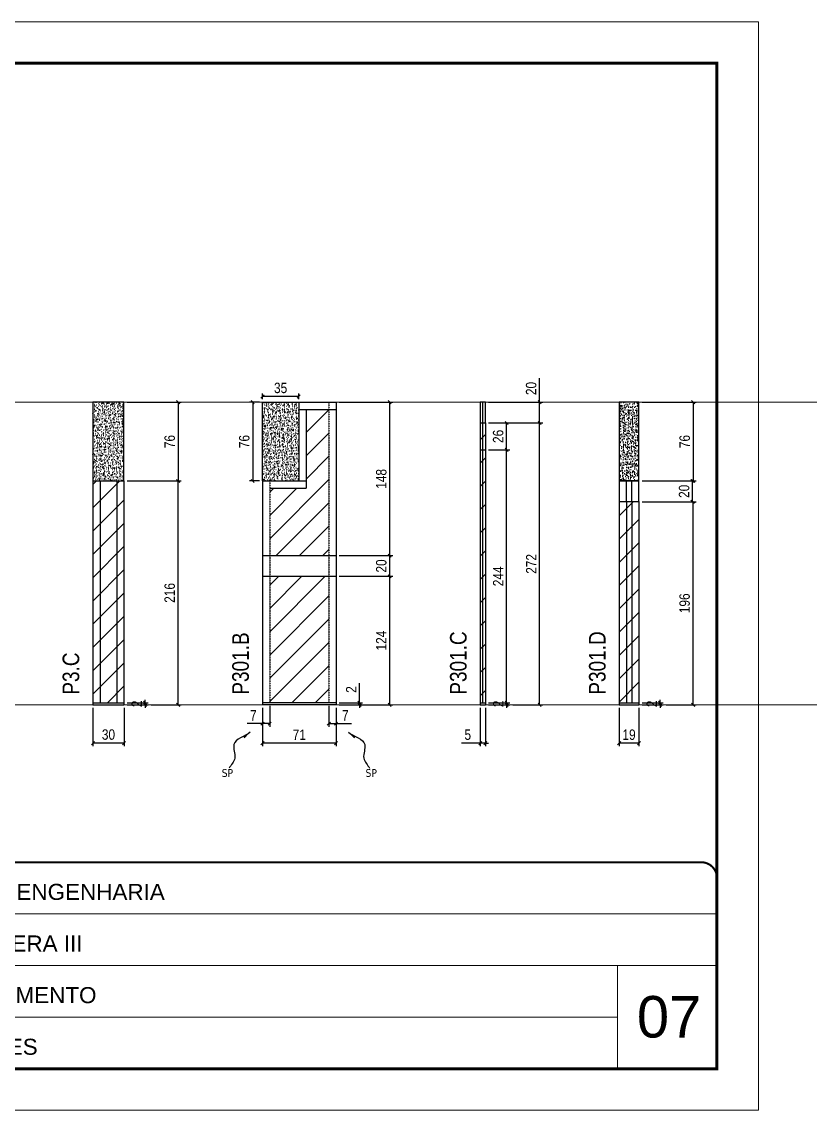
# Model space of a CAD drawing. Extents: x 2296 to 12463, y 760 to 16806.
# Drawn here: x 6843 to 7603, y 14543 to 15593 of the extents above; entities that cross this region are included whole.
import ezdxf

# ---------------------------------------------------------------- set-up
doc = ezdxf.new("R2010")
doc.units = 0
for name, pattern in [('CONTINUO', [0]), ('DASHED', [0.75, 0.5, -0.25]), ('HIDDEN', [0.375, 0.25, -0.125])]:
    doc.linetypes.add(name, pattern=pattern)
for name, color, linetype, lineweight in [('CARIMBO', 255, 'Continuous', 9), ('Folhas', 255, 'Continuous', 9), ('Hachura', 251, 'Continuous', 9), ('SARRAFO DE PRESSAO', 251, 'DASHED', 9)]:
    doc.layers.add(name, color=color, linetype=linetype, lineweight=lineweight)
for name, color, linetype in [('COTA', 241, 'Continuous'), ('NOMENCLATURA', 7, 'Continuous'), ('Painéis', 200, 'Continuous'), ('SARR_2.2x7', 40, 'Continuous'), ('SARR_EDITAR', 141, 'Continuous'), ('texto', 7, 'Continuous')]:
    doc.layers.add(name, color=color, linetype=linetype)
doc.styles.add('ARIAL', font='arial.ttf')
doc.styles.add('ARIAL_NARROW', font='ARIALN.TTF', dxfattribs={"height": 0.2})
doc.styles.add('COTA TECNICA', font='techl___.ttf', dxfattribs={"height": 10})
doc.styles.add('COTA TECNICA-50', font='techl___.ttf', dxfattribs={"height": 10})
doc.styles.get("Standard").update_dxf_attribs({"font": 'arial.ttf'})
doc.styles.add('Tecnologia', font='')
doc.styles.get('Tecnologia').set_extended_font_data('Forgotten Futurist')
doc.dimstyles.new('COTA PAINEL-50', dxfattribs={"dimtxt": 10, "dimasz": 3, "dimexe": 3, "dimexo": 3, "dimgap": 3, "dimtad": 1, "dimdec": 1, "dimzin": 12, "dimdsep": 46, "dimtxsty": 'COTA TECNICA-50', "dimblk1": 'OBLIQUE', "dimblk2": 'OBLIQUE', "dimsah": 1, "dimcen": 0.9, "dimclrd": 4, "dimclre": 4, "dimclrt": 240, "dimadec": 1, "dimazin": 3, "dimtfac": 1, "dimtdec": 1, "dimtmove": 0, "dimatfit": 3, "dimfxl": 1, "dimtolj": 1, "dimtzin": 12, "dimarcsym": 0})
doc.dimstyles.new('PAINEL', dxfattribs={"dimtxt": 10, "dimasz": 3, "dimexe": 3, "dimexo": 3, "dimgap": 3, "dimtad": 1, "dimdec": 1, "dimzin": 12, "dimdsep": 46, "dimtxsty": 'COTA TECNICA', "dimblk1": 'OBLIQUE', "dimblk2": 'OBLIQUE', "dimsah": 1, "dimcen": 0.9, "dimclrd": 4, "dimclre": 4, "dimclrt": 240, "dimadec": 1, "dimazin": 3, "dimtfac": 1, "dimtdec": 1, "dimtmove": 0, "dimatfit": 3, "dimfxl": 1, "dimtolj": 1, "dimtzin": 12, "dimarcsym": 0})
doc.dimstyles.get("Standard").update_dxf_attribs({"dimtxt": 0.18, "dimasz": 0.18, "dimexe": 0.18, "dimexo": 0.0625, "dimgap": 0.09, "dimtad": 0, "dimtih": 1, "dimtoh": 1, "dimdec": 4, "dimzin": 0, "dimdsep": 46, "dimtxsty": 'Standard', "dimcen": 0.09, "dimadec": 0, "dimazin": 0, "dimtfac": 1, "dimtdec": 4, "dimtofl": 0, "dimtmove": 0, "dimatfit": 3, "dimfxl": 1, "dimtolj": 1, "dimtzin": 0, "dimarcsym": 0})

# ---------------------------------------------------------------- blocks, each defined once
blk = doc.blocks.new('9999999999')
at = {"color": 30, "linetype": 'CONTINUO'}
for p, q in [((98564.6, 34230.2), (98564.6, 34429.4)), ((98564.6, 34379.6), (99584, 34379.6)), ((98564.6, 34329.8), (99488, 34329.8)), ((99584, 34329.8), (99488, 34329.8)), ((99488, 34329.8), (99488, 34230.2)), ((98564.6, 34280), (99488, 34280))]:
    blk.add_line(p, q, dxfattribs=at)
at = {"color": 30, "linetype": 'CONTINUO', "const_width": 2}
blk.add_lwpolyline([(99584, 34230.2), (99584, 34414.4, 0.414214), (99569, 34429.4), (98229, 34429.4, 0.414214), (98214, 34414.4), (98214, 34245.2, 0.414214), (98229, 34230.2), (99584, 34230.2)], format="xyb", dxfattribs=at)
at = {"layer": 'Folhas'}
blk.add_lwpolyline([(98139, 34190.2), (99624, 34190.2), (99624, 35240.2), (98139, 35240.2)], close=True, dxfattribs=at)
at = {"layer": 'Folhas', "color": 30, "const_width": 3}
blk.add_lwpolyline([(98214, 34230.2), (99584, 34230.2), (99584, 35200.2), (98214, 35200.2)], close=True, dxfattribs=at)
at = {"color": 7, "linetype": 'Continuous', "ltscale": 5, "style": 'ARIAL'}
for s, height, p in [('UNITÁ ENGENHARIA', 15.483, (98837.7, 34393.1)), ('ITAQUERA III', 15.483, (98837.7, 34343.3)), ('1°PAVIMENTO', 15.483, (98837.7, 34293.5)), ('NOVA SISTEMAS CONSTRUTIVOS', 11.059, (98263.2, 34267.2)), ('PILARES', 15.48, (98837.7, 34243.7))]:
    blk.add_text(s, height=height, dxfattribs=at).set_placement(p)
at = {"layer": 'Folhas', "color": 7, "style": 'Tecnologia', "width": 1.5}
for s, p in [('CLIENTE:', (98573.7, 34397.2)), ('OBRA:', (98573.7, 34347.3)), ('PAVIMENTO:', (98573.7, 34297.5)), ('PROJETO:', (98573.7, 34247.7))]:
    blk.add_text(s, height=14, dxfattribs=at).set_placement(p)
blk = doc.blocks.new('_Oblique')
at = {"color": 0, "linetype": 'ByBlock', "lineweight": -2}
blk.add_line((-0.5, -0.5), (0.5, 0.5), dxfattribs=at)
blk = doc.blocks.new('*D1479')
at = {"layer": 'COTA', "color": 4, "lineweight": -2, "transparency": 16777216}
for p, q in [((6944.7, 14935.6), (6965, 14935.6)), ((6944.7, 14933.6), (6965, 14933.6)), ((6962, 14935.6), (6962, 14938.6)), ((6962, 14933.6), (6962, 14935.6)), ((6962, 14933.6), (6962, 14930.6))]:
    blk.add_line(p, q, dxfattribs=at)
at = {"layer": 'Defpoints', "color": 0, "transparency": 16777216}
for p in [(6941.7, 14935.6), (6941.7, 14933.6), (6962, 14935.6)]:
    blk.add_point(p, dxfattribs=at)
at = {"layer": 'COTA', "color": 4, "lineweight": -2, "transparency": 16777216, "xscale": 3, "yscale": 3, "zscale": 3}
for p, rotation in [((6962, 14935.6), 270), ((6962, 14933.6), 90)]:
    blk.add_blockref('_Oblique', p, dxfattribs=dict(at, rotation=rotation))
at = {"layer": 'COTA', "color": 240, "transparency": 16777216, "insert": (6954, 14934.6), "char_height": 10, "attachment_point": 5, "rotation": 90, "style": 'COTA TECNICA-50'}
blk.add_mtext('\\A1;2', dxfattribs=at)
blk = doc.blocks.new('*D1480')
at = {"layer": 'COTA', "color": 4, "linetype": 'ByBlock', "lineweight": -2, "transparency": 16777216}
for p, q in [((6944.7, 15149.6), (6996.9, 15149.6)), ((6993.9, 14933.6), (6993.9, 15149.6)), ((6968, 14933.6), (6996.9, 14933.6))]:
    blk.add_line(p, q, dxfattribs=at)
at = {"layer": 'Defpoints', "color": 0, "linetype": 'ByBlock', "transparency": 16777216}
for p in [(6941.7, 15149.6), (6993.9, 15149.6), (6965, 14933.6)]:
    blk.add_point(p, dxfattribs=at)
at = {"layer": 'COTA', "color": 4, "linetype": 'ByBlock', "lineweight": -2, "transparency": 16777216, "xscale": 3, "yscale": 3, "zscale": 3}
for p, rotation in [((6993.9, 15149.6), 90), ((6993.9, 14933.6), 270)]:
    blk.add_blockref('_Oblique', p, dxfattribs=dict(at, rotation=rotation))
at = {"layer": 'COTA', "color": 240, "linetype": 'ByBlock', "transparency": 16777216, "insert": (6985.8, 15041.6), "char_height": 10, "attachment_point": 5, "rotation": 90, "style": 'COTA TECNICA'}
blk.add_mtext('\\A1;216', dxfattribs=at)
blk = doc.blocks.new('*D1501')
at = {"layer": 'COTA', "color": 4, "linetype": 'ByBlock', "lineweight": -2, "transparency": 16777216}
for p, q in [((6911.7, 14930.6), (6911.7, 14893.7)), ((6941.7, 14930.6), (6941.7, 14893.7)), ((6941.7, 14896.7), (6911.7, 14896.7))]:
    blk.add_line(p, q, dxfattribs=at)
at = {"layer": 'Defpoints', "color": 0, "linetype": 'ByBlock', "transparency": 16777216}
for p in [(6911.7, 14933.6), (6941.7, 14933.6), (6911.7, 14896.7)]:
    blk.add_point(p, dxfattribs=at)
at = {"layer": 'COTA', "color": 4, "linetype": 'ByBlock', "lineweight": -2, "transparency": 16777216, "xscale": 3, "yscale": 3, "zscale": 3, "rotation": 180}
blk.add_blockref('_Oblique', (6911.7, 14896.7), dxfattribs=at)
at = {"layer": 'COTA', "color": 4, "linetype": 'ByBlock', "lineweight": -2, "transparency": 16777216, "xscale": 3, "yscale": 3, "zscale": 3}
blk.add_blockref('_Oblique', (6941.7, 14896.7), dxfattribs=at)
at = {"layer": 'COTA', "color": 240, "linetype": 'ByBlock', "transparency": 16777216, "insert": (6926.7, 14904.9), "char_height": 10, "attachment_point": 5, "style": 'COTA TECNICA'}
blk.add_mtext('\\A1;30', dxfattribs=at)
blk = doc.blocks.new('*D1502')
at = {"layer": 'COTA', "color": 4, "lineweight": -2, "transparency": 16777216}
for p, q in [((6944.7, 15225.6), (6996.9, 15225.6)), ((6993.9, 15225.6), (6993.9, 15149.6)), ((6944.7, 15149.6), (6996.9, 15149.6))]:
    blk.add_line(p, q, dxfattribs=at)
at = {"layer": 'Defpoints', "color": 0, "transparency": 16777216}
for p in [(6941.7, 15225.6), (6941.7, 15149.6), (6993.9, 15149.6)]:
    blk.add_point(p, dxfattribs=at)
at = {"layer": 'COTA', "color": 4, "lineweight": -2, "transparency": 16777216, "xscale": 3, "yscale": 3, "zscale": 3}
for p, rotation in [((6993.9, 15225.6), 90), ((6993.9, 15149.6), 270)]:
    blk.add_blockref('_Oblique', p, dxfattribs=dict(at, rotation=rotation))
at = {"layer": 'COTA', "color": 240, "transparency": 16777216, "insert": (6985.8, 15187.6), "char_height": 10, "attachment_point": 5, "rotation": 90, "style": 'COTA TECNICA'}
blk.add_mtext('\\A1;76', dxfattribs=at)
blk = doc.blocks.new('*D1481')
at = {"layer": 'COTA', "color": 4, "lineweight": -2, "transparency": 16777216}
for p, q in [((7168.8, 14935.6), (7168.8, 14954.5)), ((7149.2, 14935.6), (7171.8, 14935.6)), ((7149.2, 14933.6), (7171.8, 14933.6)), ((7168.8, 14933.6), (7168.8, 14935.6)), ((7168.8, 14933.6), (7168.8, 14930.6))]:
    blk.add_line(p, q, dxfattribs=at)
at = {"layer": 'Defpoints', "color": 0, "transparency": 16777216}
for p in [(7146.2, 14935.6), (7146.2, 14933.6), (7168.8, 14933.6)]:
    blk.add_point(p, dxfattribs=at)
at = {"layer": 'COTA', "color": 4, "lineweight": -2, "transparency": 16777216, "xscale": 3, "yscale": 3, "zscale": 3}
for p, rotation in [((7168.8, 14935.6), 270), ((7168.8, 14933.6), 90)]:
    blk.add_blockref('_Oblique', p, dxfattribs=dict(at, rotation=rotation))
at = {"layer": 'COTA', "color": 240, "transparency": 16777216, "insert": (7160.8, 14948.4), "char_height": 10, "attachment_point": 5, "rotation": 90, "style": 'COTA TECNICA-50'}
blk.add_mtext('\\A1;2', dxfattribs=at)
blk = doc.blocks.new('*D1482')
at = {"layer": 'COTA', "color": 4, "linetype": 'ByBlock', "lineweight": -2, "transparency": 16777216}
for p, q in [((7149.2, 15057.6), (7200.9, 15057.6)), ((7197.9, 14933.6), (7197.9, 15057.6)), ((7149.2, 14933.6), (7200.9, 14933.6))]:
    blk.add_line(p, q, dxfattribs=at)
at = {"layer": 'Defpoints', "color": 0, "linetype": 'ByBlock', "transparency": 16777216}
for p in [(7146.2, 15057.6), (7197.9, 15057.6), (7146.2, 14933.6)]:
    blk.add_point(p, dxfattribs=at)
at = {"layer": 'COTA', "color": 4, "linetype": 'ByBlock', "lineweight": -2, "transparency": 16777216, "xscale": 3, "yscale": 3, "zscale": 3}
for p, rotation in [((7197.9, 15057.6), 90), ((7197.9, 14933.6), 270)]:
    blk.add_blockref('_Oblique', p, dxfattribs=dict(at, rotation=rotation))
at = {"layer": 'COTA', "color": 240, "linetype": 'ByBlock', "transparency": 16777216, "insert": (7189.8, 14995.6), "char_height": 10, "attachment_point": 5, "rotation": 90, "style": 'COTA TECNICA'}
blk.add_mtext('\\A1;124', dxfattribs=at)
blk = doc.blocks.new('*D1503')
at = {"layer": 'COTA', "color": 4, "linetype": 'ByBlock', "lineweight": -2, "transparency": 16777216}
for p, q in [((7149.2, 15225.6), (7200.9, 15225.6)), ((7197.9, 15077.6), (7197.9, 15225.6)), ((7149.2, 15077.6), (7200.9, 15077.6))]:
    blk.add_line(p, q, dxfattribs=at)
at = {"layer": 'Defpoints', "color": 0, "linetype": 'ByBlock', "transparency": 16777216}
for p in [(7146.2, 15225.6), (7197.9, 15225.6), (7146.2, 15077.6)]:
    blk.add_point(p, dxfattribs=at)
at = {"layer": 'COTA', "color": 4, "linetype": 'ByBlock', "lineweight": -2, "transparency": 16777216, "xscale": 3, "yscale": 3, "zscale": 3}
for p, rotation in [((7197.9, 15225.6), 90), ((7197.9, 15077.6), 270)]:
    blk.add_blockref('_Oblique', p, dxfattribs=dict(at, rotation=rotation))
at = {"layer": 'COTA', "color": 240, "linetype": 'ByBlock', "transparency": 16777216, "insert": (7189.8, 15151.6), "char_height": 10, "attachment_point": 5, "rotation": 90, "style": 'COTA TECNICA'}
blk.add_mtext('\\A1;148', dxfattribs=at)
blk = doc.blocks.new('*D1504')
at = {"layer": 'COTA', "color": 4, "linetype": 'ByBlock', "lineweight": -2, "transparency": 16777216}
for p, q in [((7075.2, 14930.6), (7075.2, 14893.7)), ((7146.2, 14930.6), (7146.2, 14893.7)), ((7146.2, 14896.7), (7075.2, 14896.7))]:
    blk.add_line(p, q, dxfattribs=at)
at = {"layer": 'Defpoints', "color": 0, "linetype": 'ByBlock', "transparency": 16777216}
for p in [(7075.2, 14933.6), (7146.2, 14933.6), (7075.2, 14896.7)]:
    blk.add_point(p, dxfattribs=at)
at = {"layer": 'COTA', "color": 4, "linetype": 'ByBlock', "lineweight": -2, "transparency": 16777216, "xscale": 3, "yscale": 3, "zscale": 3, "rotation": 180}
blk.add_blockref('_Oblique', (7075.2, 14896.7), dxfattribs=at)
at = {"layer": 'COTA', "color": 4, "linetype": 'ByBlock', "lineweight": -2, "transparency": 16777216, "xscale": 3, "yscale": 3, "zscale": 3}
blk.add_blockref('_Oblique', (7146.2, 14896.7), dxfattribs=at)
at = {"layer": 'COTA', "color": 240, "linetype": 'ByBlock', "transparency": 16777216, "insert": (7110.7, 14904.8), "char_height": 10, "attachment_point": 5, "style": 'COTA TECNICA'}
blk.add_mtext('\\A1;71', dxfattribs=at)
blk = doc.blocks.new('*D1483')
at = {"layer": 'COTA', "color": 4, "lineweight": -2, "transparency": 16777216}
for p, q in [((7082.2, 14932.6), (7082.2, 14912.5)), ((7075.2, 14930.6), (7075.2, 14912.5)), ((7075.2, 14915.5), (7060.5, 14915.5)), ((7082.2, 14915.5), (7075.2, 14915.5))]:
    blk.add_line(p, q, dxfattribs=at)
at = {"layer": 'Defpoints', "color": 0, "transparency": 16777216}
for p in [(7075.2, 14933.6), (7082.2, 14935.6), (7075.2, 14915.5)]:
    blk.add_point(p, dxfattribs=at)
at = {"layer": 'COTA', "color": 4, "lineweight": -2, "transparency": 16777216, "xscale": 3, "yscale": 3, "zscale": 3, "rotation": 180}
blk.add_blockref('_Oblique', (7075.2, 14915.5), dxfattribs=at)
at = {"layer": 'COTA', "color": 4, "lineweight": -2, "transparency": 16777216, "xscale": 3, "yscale": 3, "zscale": 3}
blk.add_blockref('_Oblique', (7082.2, 14915.5), dxfattribs=at)
at = {"layer": 'COTA', "color": 240, "transparency": 16777216, "insert": (7066.4, 14923.5), "char_height": 10, "attachment_point": 5, "style": 'COTA TECNICA-50'}
blk.add_mtext('\\A1;7', dxfattribs=at)
blk = doc.blocks.new('*D1505')
at = {"layer": 'COTA', "color": 4, "lineweight": -2, "transparency": 16777216}
for p, q in [((7072.2, 15225.6), (7062.8, 15225.6)), ((7065.8, 15225.6), (7065.8, 15149.6)), ((7072.2, 15149.6), (7062.8, 15149.6))]:
    blk.add_line(p, q, dxfattribs=at)
at = {"layer": 'Defpoints', "color": 0, "transparency": 16777216}
for p in [(7075.2, 15225.6), (7065.8, 15149.6), (7075.2, 15149.6)]:
    blk.add_point(p, dxfattribs=at)
at = {"layer": 'COTA', "color": 4, "lineweight": -2, "transparency": 16777216, "xscale": 3, "yscale": 3, "zscale": 3}
for p, rotation in [((7065.8, 15225.6), 90), ((7065.8, 15149.6), 270)]:
    blk.add_blockref('_Oblique', p, dxfattribs=dict(at, rotation=rotation))
at = {"layer": 'COTA', "color": 240, "transparency": 16777216, "insert": (7057.7, 15187.6), "char_height": 10, "attachment_point": 5, "rotation": 90, "style": 'COTA TECNICA'}
blk.add_mtext('\\A1;76', dxfattribs=at)
blk = doc.blocks.new('*D1506')
at = {"layer": 'COTA', "color": 4, "lineweight": -2, "transparency": 16777216}
for p, q in [((7075.2, 15228.6), (7075.2, 15234.1)), ((7110.2, 15231.1), (7075.2, 15231.1)), ((7110.2, 15228.6), (7110.2, 15234.1))]:
    blk.add_line(p, q, dxfattribs=at)
at = {"layer": 'Defpoints', "color": 0, "transparency": 16777216}
for p in [(7075.2, 15231.1), (7075.2, 15225.6), (7110.2, 15225.6)]:
    blk.add_point(p, dxfattribs=at)
at = {"layer": 'COTA', "color": 4, "lineweight": -2, "transparency": 16777216, "xscale": 3, "yscale": 3, "zscale": 3, "rotation": 180}
blk.add_blockref('_Oblique', (7075.2, 15231.1), dxfattribs=at)
at = {"layer": 'COTA', "color": 4, "lineweight": -2, "transparency": 16777216, "xscale": 3, "yscale": 3, "zscale": 3}
blk.add_blockref('_Oblique', (7110.2, 15231.1), dxfattribs=at)
at = {"layer": 'COTA', "color": 240, "transparency": 16777216, "insert": (7092.7, 15239.3), "char_height": 10, "attachment_point": 5, "style": 'COTA TECNICA'}
blk.add_mtext('\\A1;35', dxfattribs=at)
blk = doc.blocks.new('*D1461')
at = {"layer": 'COTA', "color": 4, "lineweight": -2, "transparency": 16777216}
for p, q in [((7139.2, 14932.6), (7139.2, 14912.5)), ((7146.2, 14930.6), (7146.2, 14912.5)), ((7139.2, 14915.5), (7146.2, 14915.5)), ((7146.2, 14915.5), (7161, 14915.5))]:
    blk.add_line(p, q, dxfattribs=at)
at = {"layer": 'Defpoints', "color": 0, "transparency": 16777216}
for p in [(7139.2, 14935.6), (7146.2, 14933.6), (7146.2, 14915.5)]:
    blk.add_point(p, dxfattribs=at)
at = {"layer": 'COTA', "color": 4, "lineweight": -2, "transparency": 16777216, "xscale": 3, "yscale": 3, "zscale": 3, "rotation": 180}
blk.add_blockref('_Oblique', (7139.2, 14915.5), dxfattribs=at)
at = {"layer": 'COTA', "color": 4, "lineweight": -2, "transparency": 16777216, "xscale": 3, "yscale": 3, "zscale": 3}
blk.add_blockref('_Oblique', (7146.2, 14915.5), dxfattribs=at)
at = {"layer": 'COTA', "color": 240, "transparency": 16777216, "insert": (7155.1, 14923.5), "char_height": 10, "attachment_point": 5, "style": 'COTA TECNICA-50'}
blk.add_mtext('\\A1;7', dxfattribs=at)
blk = doc.blocks.new('*D1462')
at = {"layer": 'COTA', "color": 4, "lineweight": -2, "transparency": 16777216}
for p, q in [((7441.2, 14935.6), (7461.6, 14935.6)), ((7441.2, 14933.6), (7461.6, 14933.6)), ((7458.6, 14935.6), (7458.6, 14938.6)), ((7458.6, 14933.6), (7458.6, 14935.6)), ((7458.6, 14933.6), (7458.6, 14930.6))]:
    blk.add_line(p, q, dxfattribs=at)
at = {"layer": 'Defpoints', "color": 0, "transparency": 16777216}
for p in [(7438.2, 14935.6), (7438.2, 14933.6), (7458.6, 14935.6)]:
    blk.add_point(p, dxfattribs=at)
at = {"layer": 'COTA', "color": 4, "lineweight": -2, "transparency": 16777216, "xscale": 3, "yscale": 3, "zscale": 3}
for p, rotation in [((7458.6, 14935.6), 270), ((7458.6, 14933.6), 90)]:
    blk.add_blockref('_Oblique', p, dxfattribs=dict(at, rotation=rotation))
at = {"layer": 'COTA', "color": 240, "transparency": 16777216, "insert": (7450.6, 14934.6), "char_height": 10, "attachment_point": 5, "rotation": 90, "style": 'COTA TECNICA-50'}
blk.add_mtext('\\A1;2', dxfattribs=at)
blk = doc.blocks.new('*D1463')
at = {"layer": 'COTA', "color": 4, "linetype": 'ByBlock', "lineweight": -2, "transparency": 16777216}
for p, q in [((7441.2, 15129.6), (7493.5, 15129.6)), ((7490.5, 14933.6), (7490.5, 15129.6)), ((7464.6, 14933.6), (7493.5, 14933.6))]:
    blk.add_line(p, q, dxfattribs=at)
at = {"layer": 'Defpoints', "color": 0, "linetype": 'ByBlock', "transparency": 16777216}
for p in [(7438.2, 15129.6), (7490.5, 15129.6), (7461.6, 14933.6)]:
    blk.add_point(p, dxfattribs=at)
at = {"layer": 'COTA', "color": 4, "linetype": 'ByBlock', "lineweight": -2, "transparency": 16777216, "xscale": 3, "yscale": 3, "zscale": 3}
for p, rotation in [((7490.5, 15129.6), 90), ((7490.5, 14933.6), 270)]:
    blk.add_blockref('_Oblique', p, dxfattribs=dict(at, rotation=rotation))
at = {"layer": 'COTA', "color": 240, "linetype": 'ByBlock', "transparency": 16777216, "insert": (7482.3, 15031.6), "char_height": 10, "attachment_point": 5, "rotation": 90, "style": 'COTA TECNICA'}
blk.add_mtext('\\A1;196', dxfattribs=at)
blk = doc.blocks.new('*D1484')
at = {"layer": 'COTA', "color": 4, "linetype": 'ByBlock', "lineweight": -2, "transparency": 16777216}
for p, q in [((7419.2, 14930.6), (7419.2, 14893.7)), ((7438.2, 14930.6), (7438.2, 14893.7)), ((7438.2, 14896.7), (7419.2, 14896.7))]:
    blk.add_line(p, q, dxfattribs=at)
at = {"layer": 'Defpoints', "color": 0, "linetype": 'ByBlock', "transparency": 16777216}
for p in [(7419.2, 14933.6), (7438.2, 14933.6), (7419.2, 14896.7)]:
    blk.add_point(p, dxfattribs=at)
at = {"layer": 'COTA', "color": 4, "linetype": 'ByBlock', "lineweight": -2, "transparency": 16777216, "xscale": 3, "yscale": 3, "zscale": 3, "rotation": 180}
blk.add_blockref('_Oblique', (7419.2, 14896.7), dxfattribs=at)
at = {"layer": 'COTA', "color": 4, "linetype": 'ByBlock', "lineweight": -2, "transparency": 16777216, "xscale": 3, "yscale": 3, "zscale": 3}
blk.add_blockref('_Oblique', (7438.2, 14896.7), dxfattribs=at)
at = {"layer": 'COTA', "color": 240, "linetype": 'ByBlock', "transparency": 16777216, "insert": (7428.7, 14904.8), "char_height": 10, "attachment_point": 5, "style": 'COTA TECNICA'}
blk.add_mtext('\\A1;19', dxfattribs=at)
blk = doc.blocks.new('*D1485')
at = {"layer": 'COTA', "color": 4, "lineweight": -2, "transparency": 16777216}
for p, q in [((7441.2, 15225.6), (7493.5, 15225.6)), ((7490.5, 15225.6), (7490.5, 15149.6)), ((7441.2, 15149.6), (7493.5, 15149.6))]:
    blk.add_line(p, q, dxfattribs=at)
at = {"layer": 'Defpoints', "color": 0, "transparency": 16777216}
for p in [(7438.2, 15225.6), (7438.2, 15149.6), (7490.5, 15149.6)]:
    blk.add_point(p, dxfattribs=at)
at = {"layer": 'COTA', "color": 4, "lineweight": -2, "transparency": 16777216, "xscale": 3, "yscale": 3, "zscale": 3}
for p, rotation in [((7490.5, 15225.6), 90), ((7490.5, 15149.6), 270)]:
    blk.add_blockref('_Oblique', p, dxfattribs=dict(at, rotation=rotation))
at = {"layer": 'COTA', "color": 240, "transparency": 16777216, "insert": (7482.4, 15187.6), "char_height": 10, "attachment_point": 5, "rotation": 90, "style": 'COTA TECNICA'}
blk.add_mtext('\\A1;76', dxfattribs=at)
blk = doc.blocks.new('*D1464')
at = {"layer": 'COTA', "color": 4, "lineweight": -2, "transparency": 16777216}
for p, q in [((7293.2, 14935.6), (7313.6, 14935.6)), ((7293.2, 14933.6), (7313.6, 14933.6)), ((7310.6, 14935.6), (7310.6, 14938.6)), ((7310.6, 14933.6), (7310.6, 14935.6)), ((7310.6, 14933.6), (7310.6, 14930.6))]:
    blk.add_line(p, q, dxfattribs=at)
at = {"layer": 'Defpoints', "color": 0, "transparency": 16777216}
for p in [(7290.2, 14935.6), (7290.2, 14933.6), (7310.6, 14935.6)]:
    blk.add_point(p, dxfattribs=at)
at = {"layer": 'COTA', "color": 4, "lineweight": -2, "transparency": 16777216, "xscale": 3, "yscale": 3, "zscale": 3}
for p, rotation in [((7310.6, 14935.6), 270), ((7310.6, 14933.6), 90)]:
    blk.add_blockref('_Oblique', p, dxfattribs=dict(at, rotation=rotation))
at = {"layer": 'COTA', "color": 240, "transparency": 16777216, "insert": (7302.6, 14934.6), "char_height": 10, "attachment_point": 5, "rotation": 90, "style": 'COTA TECNICA-50'}
blk.add_mtext('\\A1;2', dxfattribs=at)
blk = doc.blocks.new('*D1465')
at = {"layer": 'COTA', "color": 4, "linetype": 'ByBlock', "lineweight": -2, "transparency": 16777216}
for p, q in [((7312.9, 15205.6), (7345.4, 15205.6)), ((7342.4, 14933.6), (7342.4, 15205.6)), ((7316.6, 14933.6), (7345.4, 14933.6))]:
    blk.add_line(p, q, dxfattribs=at)
at = {"layer": 'Defpoints', "color": 0, "linetype": 'ByBlock', "transparency": 16777216}
for p in [(7309.9, 15205.6), (7342.4, 15205.6), (7313.6, 14933.6)]:
    blk.add_point(p, dxfattribs=at)
at = {"layer": 'COTA', "color": 4, "linetype": 'ByBlock', "lineweight": -2, "transparency": 16777216, "xscale": 3, "yscale": 3, "zscale": 3}
for p, rotation in [((7342.4, 15205.6), 90), ((7342.4, 14933.6), 270)]:
    blk.add_blockref('_Oblique', p, dxfattribs=dict(at, rotation=rotation))
at = {"layer": 'COTA', "color": 240, "linetype": 'ByBlock', "transparency": 16777216, "insert": (7334.4, 15069.6), "char_height": 10, "attachment_point": 5, "rotation": 90, "style": 'COTA TECNICA'}
blk.add_mtext('\\A1;272', dxfattribs=at)
blk = doc.blocks.new('*D1486')
at = {"layer": 'COTA', "color": 4, "linetype": 'ByBlock', "lineweight": -2, "transparency": 16777216}
for p, q in [((7293.2, 15179.6), (7313.6, 15179.6)), ((7310.6, 14935.6), (7310.6, 15179.6)), ((7293.2, 14935.6), (7313.6, 14935.6))]:
    blk.add_line(p, q, dxfattribs=at)
at = {"layer": 'Defpoints', "color": 0, "linetype": 'ByBlock', "transparency": 16777216}
for p in [(7290.2, 15179.6), (7310.6, 15179.6), (7290.2, 14935.6)]:
    blk.add_point(p, dxfattribs=at)
at = {"layer": 'COTA', "color": 4, "linetype": 'ByBlock', "lineweight": -2, "transparency": 16777216, "xscale": 3, "yscale": 3, "zscale": 3}
for p, rotation in [((7310.6, 15179.6), 90), ((7310.6, 14935.6), 270)]:
    blk.add_blockref('_Oblique', p, dxfattribs=dict(at, rotation=rotation))
at = {"layer": 'COTA', "color": 240, "linetype": 'ByBlock', "transparency": 16777216, "insert": (7302.5, 15057.6), "char_height": 10, "attachment_point": 5, "rotation": 90, "style": 'COTA TECNICA'}
blk.add_mtext('\\A1;244', dxfattribs=at)
blk = doc.blocks.new('*D1487')
at = {"layer": 'COTA', "color": 4, "linetype": 'ByBlock', "lineweight": -2, "transparency": 16777216}
for p, q in [((7285.2, 14930.6), (7285.2, 14893.7)), ((7290.2, 14930.6), (7290.2, 14893.7)), ((7285.2, 14896.7), (7267.1, 14896.7)), ((7290.2, 14896.7), (7285.2, 14896.7)), ((7290.2, 14896.7), (7293.2, 14896.7))]:
    blk.add_line(p, q, dxfattribs=at)
at = {"layer": 'Defpoints', "color": 0, "linetype": 'ByBlock', "transparency": 16777216}
for p in [(7285.2, 14933.6), (7290.2, 14933.6), (7285.2, 14896.7)]:
    blk.add_point(p, dxfattribs=at)
at = {"layer": 'COTA', "color": 4, "linetype": 'ByBlock', "lineweight": -2, "transparency": 16777216, "xscale": 3, "yscale": 3, "zscale": 3}
blk.add_blockref('_Oblique', (7285.2, 14896.7), dxfattribs=at)
at = {"layer": 'COTA', "color": 4, "linetype": 'ByBlock', "lineweight": -2, "transparency": 16777216, "xscale": 3, "yscale": 3, "zscale": 3, "rotation": 180}
blk.add_blockref('_Oblique', (7290.2, 14896.7), dxfattribs=at)
at = {"layer": 'COTA', "color": 240, "linetype": 'ByBlock', "transparency": 16777216, "insert": (7273.2, 14904.8), "char_height": 10, "attachment_point": 5, "style": 'COTA TECNICA'}
blk.add_mtext('\\A1;5', dxfattribs=at)
blk = doc.blocks.new('*D1488')
at = {"layer": 'COTA', "color": 4, "linetype": 'ByBlock', "lineweight": -2, "transparency": 16777216}
for p, q in [((7293.2, 15205.6), (7313.6, 15205.6)), ((7310.6, 15179.6), (7310.6, 15205.6)), ((7293.2, 15179.6), (7313.6, 15179.6))]:
    blk.add_line(p, q, dxfattribs=at)
at = {"layer": 'Defpoints', "color": 0, "linetype": 'ByBlock', "transparency": 16777216}
for p in [(7290.2, 15205.6), (7310.6, 15205.6), (7290.2, 15179.6)]:
    blk.add_point(p, dxfattribs=at)
at = {"layer": 'COTA', "color": 4, "linetype": 'ByBlock', "lineweight": -2, "transparency": 16777216, "xscale": 3, "yscale": 3, "zscale": 3}
for p, rotation in [((7310.6, 15205.6), 90), ((7310.6, 15179.6), 270)]:
    blk.add_blockref('_Oblique', p, dxfattribs=dict(at, rotation=rotation))
at = {"layer": 'COTA', "color": 240, "linetype": 'ByBlock', "transparency": 16777216, "insert": (7302.5, 15192.6), "char_height": 10, "attachment_point": 5, "rotation": 90, "style": 'COTA TECNICA'}
blk.add_mtext('\\A1;26', dxfattribs=at)
blk = doc.blocks.new('*D1510')
at = {"layer": 'COTA', "color": 4, "lineweight": -2, "transparency": 16777216}
for p, q in [((7149.2, 15077.6), (7200.9, 15077.6)), ((7197.9, 15057.6), (7197.9, 15077.6)), ((7149.2, 15057.6), (7200.9, 15057.6))]:
    blk.add_line(p, q, dxfattribs=at)
at = {"layer": 'Defpoints', "color": 0, "transparency": 16777216}
for p in [(7146.2, 15077.6), (7197.9, 15077.6), (7146.2, 15057.6)]:
    blk.add_point(p, dxfattribs=at)
at = {"layer": 'COTA', "color": 4, "lineweight": -2, "transparency": 16777216, "xscale": 3, "yscale": 3, "zscale": 3}
for p, rotation in [((7197.9, 15077.6), 90), ((7197.9, 15057.6), 270)]:
    blk.add_blockref('_Oblique', p, dxfattribs=dict(at, rotation=rotation))
at = {"layer": 'COTA', "color": 240, "transparency": 16777216, "insert": (7189.8, 15067.6), "char_height": 10, "attachment_point": 5, "rotation": 90, "style": 'COTA TECNICA'}
blk.add_mtext('\\A1;20', dxfattribs=at)
blk = doc.blocks.new('*D1511')
at = {"layer": 'COTA', "color": 4, "lineweight": -2, "transparency": 16777216}
for p, q in [((7441.2, 15149.6), (7492.9, 15149.6)), ((7489.9, 15129.6), (7489.9, 15149.6)), ((7441.2, 15129.6), (7492.9, 15129.6))]:
    blk.add_line(p, q, dxfattribs=at)
at = {"layer": 'Defpoints', "color": 0, "transparency": 16777216}
for p in [(7438.2, 15149.6), (7489.9, 15149.6), (7438.2, 15129.6)]:
    blk.add_point(p, dxfattribs=at)
at = {"layer": 'COTA', "color": 4, "lineweight": -2, "transparency": 16777216, "xscale": 3, "yscale": 3, "zscale": 3}
for p, rotation in [((7489.9, 15149.6), 90), ((7489.9, 15129.6), 270)]:
    blk.add_blockref('_Oblique', p, dxfattribs=dict(at, rotation=rotation))
at = {"layer": 'COTA', "color": 240, "transparency": 16777216, "insert": (7481.8, 15139.6), "char_height": 10, "attachment_point": 5, "rotation": 90, "style": 'COTA TECNICA'}
blk.add_mtext('\\A1;20', dxfattribs=at)
blk = doc.blocks.new('*D1512')
at = {"layer": 'COTA', "color": 4, "lineweight": -2, "transparency": 16777216}
for p, q in [((7342.4, 15225.6), (7342.4, 15248.9)), ((7293.2, 15225.6), (7345.4, 15225.6)), ((7342.4, 15205.6), (7342.4, 15225.6)), ((7293.2, 15205.6), (7345.4, 15205.6))]:
    blk.add_line(p, q, dxfattribs=at)
at = {"layer": 'Defpoints', "color": 0, "transparency": 16777216}
for p in [(7290.2, 15225.6), (7342.4, 15225.6), (7290.2, 15205.6)]:
    blk.add_point(p, dxfattribs=at)
at = {"layer": 'COTA', "color": 4, "lineweight": -2, "transparency": 16777216, "xscale": 3, "yscale": 3, "zscale": 3}
for p, rotation in [((7342.4, 15225.6), 90), ((7342.4, 15205.6), 270)]:
    blk.add_blockref('_Oblique', p, dxfattribs=dict(at, rotation=rotation))
at = {"layer": 'COTA', "color": 240, "transparency": 16777216, "insert": (7334.3, 15238.8), "char_height": 10, "attachment_point": 5, "rotation": 90, "style": 'COTA TECNICA'}
blk.add_mtext('\\A1;20', dxfattribs=at)

msp = doc.modelspace()

# ---------------------------------------------------------------- hatches: boundary and pattern name
at = {"layer": 'COTA'}
h = msp.add_hatch(dxfattribs=at)
h.set_pattern_fill('AR-CONC', color=256, scale=0.03)
h.set_pattern_definition([(50, (1216.6224, -60), (5.4655401, -0.4781726), [0.5715, -6.2865]), (355, (1216.6224, -60), (-1.0573026, 5.7317054), [0.4572, -5.0292175]), (100.451445, (1217.078, -60.04), (4.4082374, 5.2535326), [0.4857003, -5.3427073]), (46.1842, (1216.6224, -58.476), (8.1323712, -1.2612698), [0.85725, -9.42975]), (96.63556, (1217.3, -58.581), (7.122124, 7.4227837), [0.7285507, -8.0140682]), (351.18415, (1216.622, -58.476), (7.122124, 7.4227837), [0.685799, -7.543792]), (21, (1217.3844, -58.857), (4.5484317, -3.067956), [0.5715, -6.2865]), (326, (1217.3844, -58.857), (1.8540609, 5.525639), [0.4572, -5.0292]), (71.451445, (1217.7634, -59.1127), (6.4024926, 2.457683), [0.4857003, -5.3426981]), (37.5, (1216.6224, -60), (0.0926581, 2.53665117), [0, -4.96824, 0, -5.1054, 0, -5.04825]), (7.5, (1216.6224, -60), (2.00458988, 3.00541724), [0, -2.91084, 0, -4.85394, 0, -1.92405]), (327.5, (1214.923, -60), (4.06771786, -0.17186232), [0, -1.905, 0, -5.9436, 0, -7.8867]), (317.5, (1214.161, -60), (4.44387544, 0.7627947), [0, -2.4765, 0, -3.94716, 0, -5.6007])])
h.paths.add_polyline_path([(6941.65, 15225.65), (6911.65, 15225.65), (6911.65, 15149.65), (6941.65, 15149.65)])
h = msp.add_hatch(dxfattribs=at)
h.set_pattern_fill('AR-CONC', color=256, scale=0.03)
h.set_pattern_definition([(50, (-6.669, 3465.7253), (5.46554, -0.4781726), [0.5715, -6.2865]), (355, (-6.669, 3465.7253), (-1.0573026, 5.7317054), [0.4572, -5.0292175]), (100.451445, (-6.2134, 3465.6855), (4.4082374, 5.2535326), [0.4857003, -5.3427073]), (46.1842, (-6.669, 3467.249), (8.1323712, -1.26127), [0.85725, -9.42975]), (96.63556, (-5.991, 3467.144), (7.122124, 7.4227837), [0.7285507, -8.014068]), (351.18415, (-6.669, 3467.249), (7.122124, 7.4227837), [0.685799, -7.543792]), (21, (-5.907, 3466.8683), (4.5484317, -3.067956), [0.5715, -6.2865]), (326, (-5.907, 3466.8683), (1.8540609, 5.525639), [0.4572, -5.0292]), (71.451445, (-5.528, 3466.6127), (6.4024926, 2.457683), [0.4857003, -5.3426981]), (37.5, (-6.669, 3465.7253), (0.0926581, 2.53665117), [0, -4.96824, 0, -5.1054, 0, -5.04825]), (7.5, (-6.669, 3465.7253), (2.0045899, 3.00541724), [0, -2.91084, 0, -4.85394, 0, -1.92405]), (327.5, (-8.3682, 3465.7253), (4.06771786, -0.17186232), [0, -1.905, 0, -5.9436, 0, -7.8867]), (317.5, (-9.13, 3465.7253), (4.4438754, 0.7627947), [0, -2.4765, 0, -3.94716, 0, -5.6007])])
h.paths.add_polyline_path([(7075.23, 15149.65), (7110.23, 15149.65), (7110.23, 15225.65), (7075.23, 15225.65)])
h = msp.add_hatch(dxfattribs=at)
h.set_pattern_fill('AR-CONC', color=256, scale=0.03)
h.set_pattern_definition([(50, (1713.21, -40), (5.4655401, -0.4781726), [0.5715, -6.2865]), (355, (1713.21, -40), (-1.0573026, 5.7317054), [0.4572, -5.0292175]), (100.451445, (1713.6655, -40.04), (4.4082374, 5.2535326), [0.4857003, -5.3427073]), (46.1842, (1713.21, -38.476), (8.1323712, -1.2612698), [0.85725, -9.42975]), (96.63556, (1713.888, -38.581), (7.122124, 7.4227837), [0.7285507, -8.0140682]), (351.18415, (1713.21, -38.476), (7.122124, 7.4227837), [0.685799, -7.543792]), (21, (1713.972, -38.857), (4.5484317, -3.067956), [0.5715, -6.2865]), (326, (1713.972, -38.857), (1.8540609, 5.525639), [0.4572, -5.0292]), (71.451445, (1714.351, -39.1127), (6.4024926, 2.457683), [0.4857003, -5.3426981]), (37.5, (1713.21, -40), (0.0926581, 2.53665117), [0, -4.96824, 0, -5.1054, 0, -5.04825]), (7.5, (1713.21, -40), (2.00458988, 3.00541724), [0, -2.91084, 0, -4.85394, 0, -1.92405]), (327.5, (1711.5108, -40), (4.06771786, -0.17186232), [0, -1.905, 0, -5.9436, 0, -7.8867]), (317.5, (1710.7488, -40), (4.44387544, 0.7627947), [0, -2.4765, 0, -3.94716, 0, -5.6007])])
h.paths.add_polyline_path([(7438.24, 15225.65), (7419.24, 15225.65), (7419.24, 15149.65), (7438.24, 15149.65)])
at = {"layer": 'Hachura', "linetype": 'ByBlock'}
h = msp.add_hatch(dxfattribs=at)
h.set_pattern_fill('ANSI31', color=256, scale=5)
h.set_pattern_definition([(45, (-20.169, 6891.45), (-11.22532, 11.22532), [])])
h.paths.add_polyline_path([(7082.23, 14935.65), (7139.23, 14935.65), (7139.23, 15057.65), (7082.23, 15057.65)])
h.paths.add_polyline_path([(7139.23, 15218.65), (7117.23, 15218.65), (7117.23, 15149.65), (7117.23, 15142.65), (7082.23, 15142.65), (7082.23, 15077.65), (7139.23, 15077.65)])
h = msp.add_hatch(dxfattribs=at)
h.set_pattern_fill('ANSI31', color=256, scale=5)
h.set_pattern_definition([(45, (-125.39, 3445.725), (-11.22532, 11.22532), [])])
h.paths.add_polyline_path([(7287.71, 14935.65), (7290.21, 14935.65), (7290.21, 15179.65), (7287.71, 15179.65)])
h.paths.add_polyline_path([(7287.71, 15179.65), (7285.21, 15179.65), (7285.21, 14935.65), (7287.71, 14935.65)])
h.paths.add_polyline_path([(7285.21, 15179.65), (7287.71, 15179.65), (7287.71, 15205.65), (7285.21, 15205.65)])
h.paths.add_polyline_path([(7287.71, 15179.65), (7290.21, 15179.65), (7290.21, 15205.65), (7287.71, 15205.65)])
h = msp.add_hatch(dxfattribs=at)
h.set_pattern_fill('ANSI31', color=256, scale=5)
h.set_pattern_definition([(45, (-6.669, 3445.725), (-11.22532, 11.22532), [])])
h.paths.add_polyline_path([(6941.65, 15149.65), (6934.65, 15149.65), (6934.65, 14935.65), (6941.65, 14935.65)])
h.paths.add_polyline_path([(6934.65, 15149.65), (6918.65, 15149.65), (6918.65, 14935.65), (6934.65, 14935.65)])
h.paths.add_polyline_path([(6911.65, 14935.65), (6918.65, 14935.65), (6918.65, 15149.65), (6911.65, 15149.65)])
h = msp.add_hatch(dxfattribs=at)
h.set_pattern_fill('ANSI31', color=256, scale=5)
h.set_pattern_definition([(45, (149.337, 3445.725), (-11.22532, 11.22532), [])])
h.paths.add_polyline_path([(7438.24, 15129.65), (7431.24, 15129.65), (7431.24, 14935.65), (7438.24, 14935.65)])
h.paths.add_polyline_path([(7426.24, 14935.65), (7431.24, 14935.65), (7431.24, 15129.65), (7426.24, 15129.65)])
h.paths.add_polyline_path([(7419.24, 14935.65), (7426.24, 14935.65), (7426.24, 15129.65), (7419.24, 15129.65)])

# ---------------------------------------------------------------- linework, layer by layer
at = {"layer": 'CARIMBO', "color": 3}
for p, q in [((4483.39, 15225.65), (9625.18, 15225.65)), ((4483.39, 14933.65), (9625.18, 14933.65))]:
    msp.add_line(p, q, dxfattribs=at)
at = {"layer": 'COTA'}
for p, q in [((7075.23, 15149.65), (7075.23, 15225.65)), ((7075.23, 15225.65), (7110.23, 15225.65)), ((7110.23, 15149.65), (7117.23, 15149.65)), ((7117.23, 15149.65), (7117.23, 15142.65))]:
    msp.add_line(p, q, dxfattribs=at)
for points in [[(6911.65, 15149.65), (6941.65, 15149.65), (6941.65, 15225.65), (6911.65, 15225.65)], [(7419.24, 15149.65), (7438.24, 15149.65), (7438.24, 15225.65), (7419.24, 15225.65)]]:
    msp.add_lwpolyline(points, close=True, dxfattribs=at)
at = {"layer": 'Painéis'}
for p, q in [((7110.23, 15225.65), (7146.23, 15225.65)), ((7110.23, 15225.65), (7110.23, 15149.65)), ((7146.23, 15225.65), (7146.23, 14933.65)), ((7285.21, 15205.65), (7290.21, 15205.65)), ((7285.21, 15205.65), (7285.21, 14933.65)), ((7290.21, 15205.65), (7290.21, 14933.65)), ((7285.21, 15179.65), (7290.21, 15179.65)), ((6911.65, 15149.65), (6941.65, 15149.65)), ((6911.65, 15149.65), (6911.65, 14933.65)), ((6941.65, 15149.65), (6941.65, 14933.65)), ((7075.23, 15149.65), (7075.23, 14933.65)), ((7075.23, 15149.65), (7110.23, 15149.65)), ((7419.24, 15129.65), (7438.24, 15129.65)), ((7419.24, 15129.65), (7419.24, 14933.65)), ((7438.24, 15129.65), (7438.24, 14933.65)), ((7075.23, 15077.65), (7146.23, 15077.65)), ((7075.23, 15057.65), (7146.23, 15057.65)), ((6911.65, 14935.65), (6941.65, 14935.65)), ((6911.65, 14933.65), (6941.65, 14933.65)), ((7146.23, 14935.65), (7075.23, 14935.65)), ((7146.23, 14933.65), (7075.23, 14933.65)), ((7285.21, 14935.65), (7290.21, 14935.65)), ((7285.21, 14933.65), (7290.21, 14933.65)), ((7419.24, 14935.65), (7438.24, 14935.65)), ((7419.24, 14933.65), (7438.24, 14933.65))]:
    msp.add_line(p, q, dxfattribs=at)
for points in [[(7285.21, 15205.65), (7290.21, 15205.65), (7290.21, 15225.65), (7285.21, 15225.65)], [(7419.24, 15129.65), (7438.24, 15129.65), (7438.24, 15149.65), (7419.24, 15149.65)]]:
    msp.add_lwpolyline(points, close=True, dxfattribs=at)
at = {"layer": 'SARR_2.2x7', "linetype": 'HIDDEN'}
for p, q in [((7139.23, 15225.65), (7139.23, 15077.65)), ((7082.23, 15149.65), (7082.23, 15077.65)), ((7082.23, 15077.65), (7082.23, 15057.65)), ((7139.23, 15077.65), (7139.23, 15057.65)), ((7082.23, 15057.65), (7082.23, 14935.65)), ((7139.23, 15057.65), (7139.23, 14935.65))]:
    msp.add_line(p, q, dxfattribs=at)
at = {"layer": 'SARR_2.2x7'}
for p, q in [((7110.23, 15218.65), (7146.23, 15218.65)), ((7117.23, 15218.65), (7117.23, 15149.65)), ((6918.65, 15149.65), (6918.65, 14935.65)), ((6934.65, 15149.65), (6934.65, 14935.65)), ((7082.23, 15142.65), (7117.23, 15142.65)), ((7426.24, 15129.65), (7426.24, 15149.65)), ((7431.24, 15129.65), (7431.24, 15149.65)), ((7426.24, 15129.65), (7426.24, 14935.65)), ((7431.24, 15129.65), (7431.24, 14935.65))]:
    msp.add_line(p, q, dxfattribs=at)
at = {"layer": 'SARR_EDITAR'}
for p, q in [((7287.71, 15205.65), (7287.71, 15225.65)), ((7287.71, 14935.65), (7287.71, 15205.65))]:
    msp.add_line(p, q, dxfattribs=at)

# ---------------------------------------------------------------- block references
at = {"layer": 'SARRAFO DE PRESSAO', "color": 6, "linetype": 'ByBlock'}
msp.add_blockref('9999999999', (-92070.59, -19647.64), dxfattribs=at)

# ---------------------------------------------------------------- texts
at = {"layer": 'CARIMBO', "style": 'ARIAL'}
msp.add_text('07', height=40, dxfattribs=at).set_placement((7436.25, 14612.71))
at = {"layer": 'NOMENCLATURA', "style": 'ARIAL_NARROW'}
for s, p in [('P301.B', (7062.06, 14943.42)), ('P301.C', (7272.03, 14943.42)), ('P301.D', (7406.06, 14943.42)), ('P3.C', (6898.48, 14943.42))]:
    msp.add_text(s, height=16, rotation=90, dxfattribs=at).set_placement(p)
at = {"layer": 'texto', "color": 0, "char_height": 7.5, "attachment_point": 5}
for insert in [(7041.4, 14867.84), (7180.07, 14867.84)]:
    msp.add_mtext('{\\fTahoma|b0|i0|c0|p34;\\C4;SP}', dxfattribs=dict(at, insert=insert))

# ---------------------------------------------------------------- dimensions: what is measured, and where the dimension line sits
at = {"layer": 'COTA'}
for base, p1, p2, angle, dimstyle, picture, middle in [((7342.44, 15225.65), (7290.21, 15205.65), (7290.21, 15225.65), 90, 'PAINEL', '*D1512', (7334.34, 15238.75)), ((6993.89, 15149.65), (6941.65, 15225.65), (6941.65, 15149.65), 90, 'PAINEL', '*D1502', (6985.78, 15187.65)), ((7065.77, 15149.65), (7075.23, 15225.65), (7075.23, 15149.65), 90, 'PAINEL', '*D1505', (7057.67, 15187.65)), ((7490.47, 15149.65), (7438.24, 15225.65), (7438.24, 15149.65), 90, 'PAINEL', '*D1485', (7482.37, 15187.65)), ((7146.23, 14915.47), (7139.23, 14935.65), (7146.23, 14933.65), 180, 'COTA PAINEL-50', '*D1461', (7155.1, 14923.54))]:
    dim = msp.add_linear_dim(base=base, p1=p1, p2=p2, angle=angle, dimstyle=dimstyle, dxfattribs=at)
    dim.commit()
    dim.dimension.update_dxf_attribs({"geometry": picture, "text_midpoint": middle})
for base, p1, p2, dimstyle, picture, middle in [((7075.23, 15231.07), (7110.23, 15225.65), (7075.23, 15225.65), 'PAINEL', '*D1506', (7092.73, 15239.29)), ((7075.23, 14915.47), (7082.23, 14935.65), (7075.23, 14933.65), 'COTA PAINEL-50', '*D1483', (7066.37, 14923.54))]:
    dim = msp.add_linear_dim(base=base, p1=p1, p2=p2, dimstyle=dimstyle, dxfattribs=at)
    dim.commit()
    dim.dimension.update_dxf_attribs({"geometry": picture, "text_midpoint": middle})
at = {"layer": 'COTA', "linetype": 'ByBlock'}
for base, p1, p2, override, picture, middle in [((7197.9, 15225.65), (7146.23, 15077.65), (7146.23, 15225.65), {"dimarcsym": 2}, '*D1503', (7189.8, 15151.65)), ((7310.55, 15205.65), (7290.21, 15179.65), (7290.21, 15205.65), {"dimarcsym": 2}, '*D1488', (7302.45, 15192.65)), ((7310.55, 15179.65), (7290.21, 14935.65), (7290.21, 15179.65), {"dimarcsym": 1}, '*D1486', (7302.48, 15057.65)), ((7197.9, 15057.65), (7146.23, 14933.65), (7146.23, 15057.65), {"dimarcsym": 1}, '*D1482', (7189.82, 14995.65))]:
    dim = msp.add_linear_dim(base=base, p1=p1, p2=p2, angle=90, dimstyle='PAINEL', override=override, dxfattribs=at)
    dim.commit()
    dim.dimension.update_dxf_attribs({"geometry": picture, "text_midpoint": middle})
at = {"layer": 'COTA', "color": 3, "linetype": 'ByBlock'}
for base, p1, p2, picture, middle in [((7342.44, 15205.65), (7313.55, 14933.65), (7309.88, 15205.65), '*D1465', (7334.37, 15069.65)), ((6993.89, 15149.65), (6965, 14933.65), (6941.65, 15149.65), '*D1480', (6985.78, 15041.65)), ((7490.47, 15129.65), (7461.59, 14933.65), (7438.24, 15129.65), '*D1463', (7482.34, 15031.65))]:
    dim = msp.add_linear_dim(base=base, p1=p1, p2=p2, angle=90, dimstyle='PAINEL', override={"dimarcsym": 1}, dxfattribs=at)
    dim.commit()
    dim.dimension.update_dxf_attribs({"geometry": picture, "text_midpoint": middle})
at = {"layer": 'COTA'}
for base, p1, p2, dimstyle, picture, middle in [((7489.9, 15149.65), (7438.24, 15129.65), (7438.24, 15149.65), 'PAINEL', '*D1511', (7489.9, 15139.65)), ((7197.9, 15077.65), (7146.23, 15057.65), (7146.23, 15077.65), 'PAINEL', '*D1510', (7197.9, 15067.65)), ((7168.76, 14933.65), (7146.23, 14935.65), (7146.23, 14933.65), 'COTA PAINEL-50', '*D1481', (7168.76, 14948.39)), ((6962, 14935.65), (6941.65, 14933.65), (6941.65, 14935.65), 'COTA PAINEL-50', '*D1479', (6962, 14934.65)), ((7310.55, 14935.65), (7290.21, 14933.65), (7290.21, 14935.65), 'COTA PAINEL-50', '*D1464', (7310.55, 14934.65)), ((7458.59, 14935.65), (7438.24, 14933.65), (7438.24, 14935.65), 'COTA PAINEL-50', '*D1462', (7458.59, 14934.65))]:
    dim = msp.add_linear_dim(base=base, p1=p1, p2=p2, angle=90, dimstyle=dimstyle, dxfattribs=at)
    dim.commit()
    dim.dimension.update_dxf_attribs({"geometry": picture, "text_midpoint": middle, "dimtype": 160})
at = {"layer": 'COTA', "linetype": 'ByBlock'}
for base, p1, p2, picture, middle in [((6911.65, 14896.72), (6941.65, 14933.65), (6911.65, 14933.65), '*D1501', (6926.65, 14904.94)), ((7075.23, 14896.72), (7146.23, 14933.65), (7075.23, 14933.65), '*D1504', (7110.73, 14904.8)), ((7285.21, 14896.72), (7290.21, 14933.65), (7285.21, 14933.65), '*D1487', (7273.16, 14904.83)), ((7419.24, 14896.72), (7438.24, 14933.65), (7419.24, 14933.65), '*D1484', (7428.74, 14904.81))]:
    dim = msp.add_linear_dim(base=base, p1=p1, p2=p2, dimstyle='PAINEL', override={"dimarcsym": 2}, dxfattribs=at)
    dim.commit()
    dim.dimension.update_dxf_attribs({"geometry": picture, "text_midpoint": middle})

# ---------------------------------------------------------------- leaders
at = {"layer": 'COTA', "path_type": 1}
for points in [[(7063.4, 14907.15), (7047.62, 14895.31), (7048.54, 14882.31), (7042.99, 14872.52)], [(7158.06, 14907.15), (7173.85, 14895.31), (7172.92, 14882.31), (7178.47, 14872.52)]]:
    msp.add_leader(points, dimstyle='Standard', override={"dimasz": 8}, dxfattribs=at)

doc.saveas('drawing.dxf')
